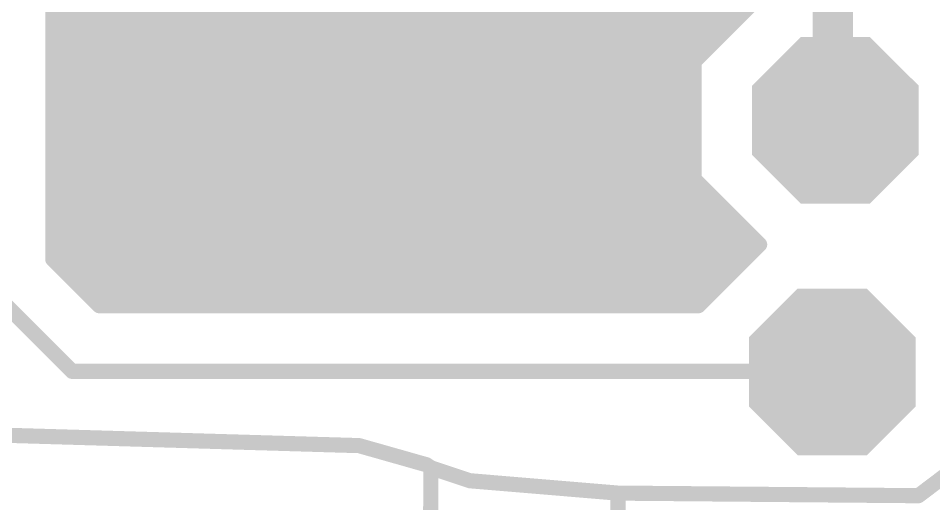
# Model space of a CAD drawing. Extents: x -10.4 to 51.9, y -1.7 to 39.2.
# Drawn here: x 12.46 to 21.66, y 24.77 to 29.65 of the extents above; entities that cross this region are included whole.
import ezdxf

# ---------------------------------------------------------------- set-up
doc = ezdxf.new("R2010")
doc.units = 0
for name, color, linetype in [('1', 14, 'CONTINUOUS'), ('17', 94, 'CONTINUOUS'), ('18', 94, 'CONTINUOUS')]:
    doc.layers.add(name, color=color, linetype=linetype)

# ---------------------------------------------------------------- blocks, each defined once
blk = doc.blocks.new('OCTAGONP')
at = {"const_width": 0.5}
blk.add_lwpolyline([(-0.25, -0.1036), (-0.25, 0.1036), (-0.1036, 0.25), (0.1036, 0.25), (0.25, 0.1036), (0.25, -0.1036), (0.1036, -0.25), (-0.1036, -0.25), (-0.25, -0.1036), (-0.25, 0.1036)], dxfattribs=at)
blk = doc.blocks.new('OCTAGONV')
at = {"const_width": 0.5}
blk.add_lwpolyline([(-0.25, -0.1036), (-0.25, 0.1036), (-0.1036, 0.25), (0.1036, 0.25), (0.25, 0.1036), (0.25, -0.1036), (0.1036, -0.25), (-0.1036, -0.25), (-0.25, -0.1036), (-0.25, 0.1036)], dxfattribs=at)

msp = doc.modelspace()

# ---------------------------------------------------------------- linework, layer by layer
at = {"layer": '1'}
for points, const_width in [([(20.65, 33.85), (20.65, 28.64)], 0.4064), ([(12.8054, 27.2285), (12.8054, 30.9234)], 0.1524), ([(20.0867, 30.0479), (19.2535, 29.2147)], 0.1524), ([(12.8054, 29.718), (19.7568, 29.718)], 0.1524), ([(12.8054, 29.5656), (19.6044, 29.5656)], 0.1524), ([(12.8054, 29.4132), (19.452, 29.4132)], 0.1524), ([(12.8054, 29.2608), (19.2996, 29.2608)], 0.1524), ([(19.2535, 29.2147), (19.2535, 28.0364)], 0.1524), ([(12.8054, 29.1084), (19.2535, 29.1084)], 0.1524), ([(12.8054, 28.956), (19.2535, 28.956)], 0.1524), ([(12.8054, 28.8036), (19.2535, 28.8036)], 0.1524), ([(12.8054, 28.6512), (19.2535, 28.6512)], 0.1524), ([(12.8054, 28.4988), (19.2535, 28.4988)], 0.1524), ([(12.8054, 28.3464), (19.2535, 28.3464)], 0.1524), ([(12.8054, 28.194), (19.2535, 28.194)], 0.1524), ([(12.8054, 28.0416), (19.2535, 28.0416)], 0.1524), ([(19.2535, 28.0364), (19.9142, 27.3757)], 0.1524), ([(12.8054, 27.8892), (19.4007, 27.8892)], 0.1524), ([(12.8054, 27.7368), (19.5531, 27.7368)], 0.1524), ([(12.8054, 27.5844), (19.7055, 27.5844)], 0.1524), ([(12.8054, 27.432), (19.8579, 27.432)], 0.1524), ([(19.9142, 27.3757), (19.2989, 26.7604)], 0.1524), ([(12.8054, 27.2796), (19.8181, 27.2796)], 0.1524), ([(13.2735, 26.7604), (12.8054, 27.2285)], 0.1524), ([(12.9067, 27.1272), (19.6657, 27.1272)], 0.1524), ([(13, 26.1), (12.145, 26.955)], 0.1524), ([(13.0591, 26.9748), (19.5133, 26.9748)], 0.1524), ([(13.2115, 26.8224), (19.3609, 26.8224)], 0.1524), ([(19.2989, 26.7604), (13.2735, 26.7604)], 0.1524), ([(20.65, 26.1), (13, 26.1)], 0.1524), ([(10.875, 25.5), (15.8858, 25.3532)], 0.1524), ([(15.8858, 25.3532), (16.5643, 25.1607)], 0.1524), ([(22.0347, 25.2454), (21.5116, 24.8495)], 0.1524), ([(16.6077, 25.1309), (16.5643, 25.1607)], 0.1524), ([(16.5865, 17.8847), (16.6077, 25.1309)], 0.1524), ([(16.6077, 25.1309), (17, 25)], 0.1524), ([(17, 25), (18.4888, 24.8756)], 0.1524), ([(21.5116, 24.8495), (18.4888, 24.8756)], 0.1524), ([(18.4888, 24.8756), (18.495, 23.34)], 0.1524)]:
    msp.add_lwpolyline(points, dxfattribs=dict(at, const_width=const_width))
for points, const_width in [([(12.8054, 29.7561, 1), (12.8054, 29.6799)], 0.0762), ([(19.7568, 29.6799, 1), (19.7568, 29.7561)], 0.0762), ([(12.8054, 29.6037, 1), (12.8054, 29.5275)], 0.0762), ([(19.6044, 29.5275, 1), (19.6044, 29.6037)], 0.0762), ([(12.8054, 29.4513, 1), (12.8054, 29.3751)], 0.0762), ([(19.452, 29.3751, 1), (19.452, 29.4513)], 0.0762), ([(12.8054, 29.2989, 1), (12.8054, 29.2227)], 0.0762), ([(19.2265, 29.2417, 1), (19.2804, 29.1878)], 0.0762), ([(19.2916, 29.2147, 1), (19.2154, 29.2147)], 0.0762), ([(19.2996, 29.2227, 1), (19.2996, 29.2989)], 0.0762), ([(12.8054, 29.1465, 1), (12.8054, 29.0703)], 0.0762), ([(19.2535, 29.0703, 1), (19.2535, 29.1465)], 0.0762), ([(12.8054, 28.9941, 1), (12.8054, 28.9179)], 0.0762), ([(19.2535, 28.9179, 1), (19.2535, 28.9941)], 0.0762), ([(12.8054, 28.8417, 1), (12.8054, 28.7655)], 0.0762), ([(19.2535, 28.7655, 1), (19.2535, 28.8417)], 0.0762), ([(12.8054, 28.6893, 1), (12.8054, 28.6131)], 0.0762), ([(19.2535, 28.6131, 1), (19.2535, 28.6893)], 0.0762), ([(20.5484, 28.64, 1), (20.7516, 28.64)], 0.2032), ([(12.8054, 28.5369, 1), (12.8054, 28.4607)], 0.0762), ([(19.2535, 28.4607, 1), (19.2535, 28.5369)], 0.0762), ([(12.8054, 28.3845, 1), (12.8054, 28.3083)], 0.0762), ([(19.2535, 28.3083, 1), (19.2535, 28.3845)], 0.0762), ([(12.8054, 28.2321, 1), (12.8054, 28.1559)], 0.0762), ([(19.2535, 28.1559, 1), (19.2535, 28.2321)], 0.0762), ([(12.8054, 28.0797, 1), (12.8054, 28.0035)], 0.0762), ([(19.2804, 28.0633, 1), (19.2265, 28.0094)], 0.0762), ([(19.2535, 28.0035, 1), (19.2535, 28.0797)], 0.0762), ([(19.2154, 28.0364, 1), (19.2916, 28.0364)], 0.0762), ([(12.8054, 27.9273, 1), (12.8054, 27.8511)], 0.0762), ([(19.4007, 27.8511, 1), (19.4007, 27.9273)], 0.0762), ([(12.8054, 27.7749, 1), (12.8054, 27.6987)], 0.0762), ([(19.5531, 27.6987, 1), (19.5531, 27.7749)], 0.0762), ([(12.8054, 27.6225, 1), (12.8054, 27.5463)], 0.0762), ([(19.7055, 27.5463, 1), (19.7055, 27.6225)], 0.0762), ([(12.8054, 27.4701, 1), (12.8054, 27.3939)], 0.0762), ([(19.8579, 27.3939, 1), (19.8579, 27.4701)], 0.0762), ([(19.9411, 27.3487, 1), (19.8872, 27.4026)], 0.0762), ([(19.8872, 27.3487, 1), (19.9411, 27.4026)], 0.0762), ([(12.8054, 27.3177, 1), (12.8054, 27.2415)], 0.0762), ([(19.8181, 27.2415, 1), (19.8181, 27.3177)], 0.0762), ([(12.8323, 27.2555, 1), (12.7785, 27.2016)], 0.0762), ([(12.7673, 27.2285, 1), (12.8435, 27.2285)], 0.0762), ([(12.9067, 27.1653, 1), (12.9067, 27.0891)], 0.0762), ([(19.6657, 27.0891, 1), (19.6657, 27.1653)], 0.0762), ([(13.0591, 27.0129, 1), (13.0591, 26.9367)], 0.0762), ([(19.5133, 26.9367, 1), (19.5133, 27.0129)], 0.0762), ([(13.2115, 26.8605, 1), (13.2115, 26.7843)], 0.0762), ([(19.3609, 26.7843, 1), (19.3609, 26.8605)], 0.0762), ([(13.2735, 26.7985, 1), (13.2735, 26.7223)], 0.0762), ([(13.2466, 26.7335, 1), (13.3005, 26.7873)], 0.0762), ([(19.2719, 26.7873, 1), (19.3258, 26.7335)], 0.0762), ([(19.2989, 26.7223, 1), (19.2989, 26.7985)], 0.0762), ([(13, 26.1381, 1), (13, 26.0619)], 0.0762), ([(12.9731, 26.0731, 1), (13.0269, 26.1269)], 0.0762), ([(20.65, 26.0619, 1), (20.65, 26.1381)], 0.0762), ([(15.8962, 25.3899, 1), (15.8754, 25.3166)], 0.0762), ([(15.8847, 25.3151, 1), (15.8869, 25.3913)], 0.0762), ([(16.5859, 25.1921, 1), (16.5427, 25.1293)], 0.0762), ([(16.5539, 25.1241, 1), (16.5747, 25.1974)], 0.0762), ([(16.6198, 25.1671, 1), (16.5956, 25.0948)], 0.0762), ([(16.6458, 25.1308, 1), (16.5696, 25.131)], 0.0762), ([(16.5861, 25.0995, 1), (16.6293, 25.1623)], 0.0762), ([(17.0032, 25.038, 1), (16.9968, 24.962)], 0.0762), ([(16.9879, 24.9639, 1), (17.0121, 25.0361)], 0.0762), ([(18.5269, 24.8758, 1), (18.4507, 24.8755)], 0.0762), ([(18.4892, 24.9137, 1), (18.4885, 24.8375)], 0.0762), ([(18.4857, 24.8376, 1), (18.492, 24.9136)], 0.0762), ([(21.4886, 24.8799, 1), (21.5346, 24.8192)], 0.0762), ([(21.5112, 24.8114, 1), (21.5119, 24.8876)], 0.0762)]:
    msp.add_lwpolyline(points, format="xyb", dxfattribs=dict(at, const_width=const_width))

# ---------------------------------------------------------------- block references
at = {"layer": '17', "xscale": 1.3208, "yscale": 1.3208, "rotation": 270}
for p in [(20.65, 28.64), (20.65, 26.1)]:
    msp.add_blockref('OCTAGONP', p, dxfattribs=at)
at = {"layer": '18', "xscale": 1.6764, "yscale": 1.6764}
for p in [(20.6759, 28.6255), (20.6439, 26.0938)]:
    msp.add_blockref('OCTAGONV', p, dxfattribs=at)

doc.saveas('drawing.dxf')
